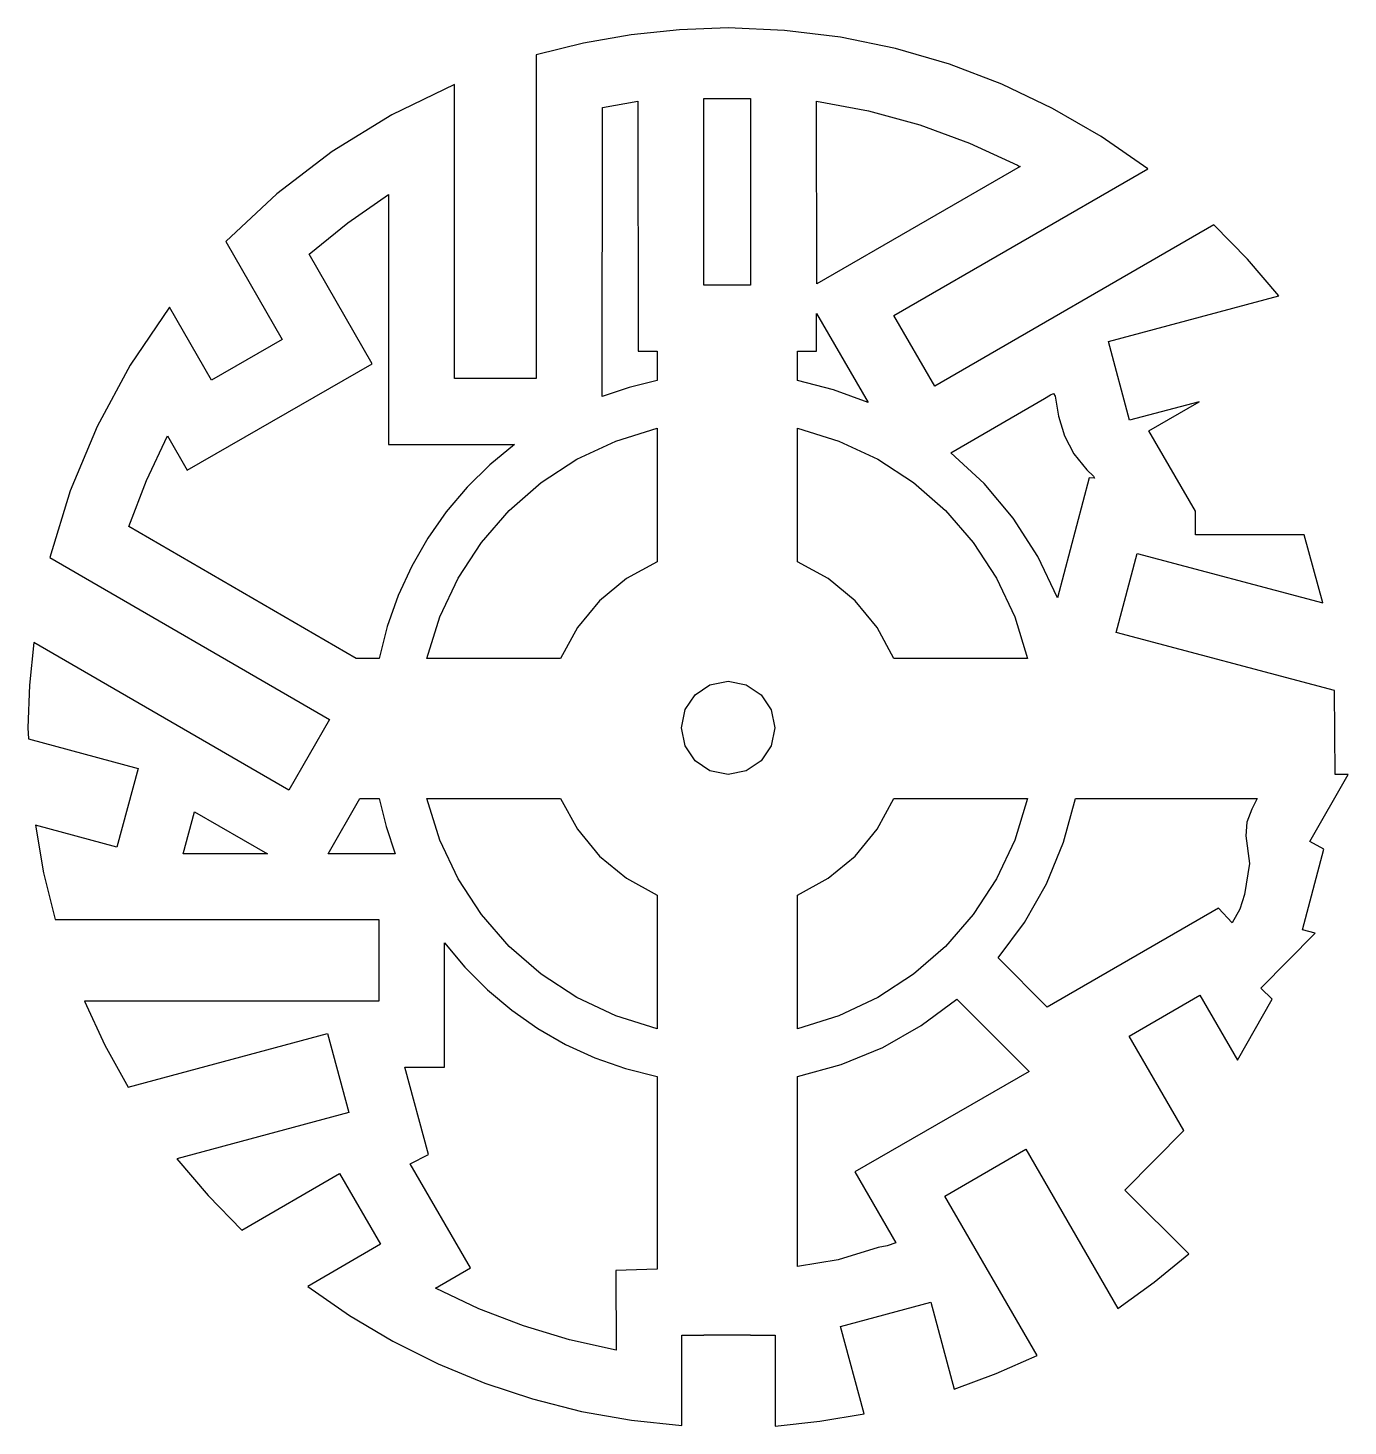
# Model space of a CAD drawing. Extents: x 1 to 6.66, y 1.01 to 7.
import ezdxf

# ---------------------------------------------------------------- set-up
doc = ezdxf.new("R2010")
doc.units = 0
doc.layers.add('Layer_1', color=7, linetype='CONTINUOUS')

msp = doc.modelspace()

# ---------------------------------------------------------------- linework, layer by layer
at = {"layer": 'Layer_1', "color": 7}
for points in [[(4.003311, 7.002576), (3.795117, 6.995079), (3.588246, 6.973251), (3.383359, 6.937091), (3.181229, 6.886766), (3.180567, 5.499577), (2.830546, 5.499743), (2.831152, 6.760647), (2.561828, 6.629899), (2.307442, 6.473354), (2.069924, 6.29228), (1.851036, 6.087944), (2.092634, 5.666981), (1.789079, 5.492742), (1.609824, 5.805061), (1.441924, 5.557124), (1.299876, 5.29436), (1.184727, 5.018807), (1.097304, 4.732396), (2.295757, 4.039022), (2.12047, 3.736074), (1.028292, 4.367932), (1.010212, 4.185645), (1.003322, 4.002587), (1.004976, 3.955568), (1.475328, 3.828844), (1.384322, 3.490894), (1.035844, 3.58471), (1.07057, 3.381202), (1.119188, 3.180615), (2.506321, 3.180559), (2.506321, 2.830593), (1.24525, 2.830593), (1.332673, 2.643069), (1.432829, 2.46205), (2.287047, 2.691797), (2.377943, 2.353792), (1.640692, 2.155519), (1.774913, 1.997266), (1.919717, 1.848713), (2.33809, 2.09213), (2.514093, 1.789623), (2.20216, 1.608163), (2.380809, 1.483698), (2.56734, 1.372904), (2.760817, 1.276111), (2.960522, 1.193649), (3.165629, 1.125739), (3.375422, 1.072712), (3.588963, 1.034899), (3.80559, 1.012519), (3.80559, 1.399638), (3.900013, 1.399638), (3.900013, 1.400024), (4.099994, 1.400024), (4.099994, 1.399638), (4.205552, 1.399638), (4.205552, 1.009763), (4.396769, 1.030103), (4.586332, 1.06268), (4.485404, 1.43679), (4.871585, 1.54097), (4.972348, 1.167246), (5.15254, 1.234328), (5.328047, 1.312821), (4.932385, 1.995502), (5.278437, 2.196034), (5.673879, 1.513684), (5.829432, 1.626298), (5.977434, 1.748612), (5.702708, 2.021078), (5.956157, 2.276677), (5.721504, 2.681599), (6.024342, 2.857106), (6.185738, 2.578522), (6.334621, 2.839357), (6.286224, 2.887148), (6.518231, 3.12202), (6.464763, 3.136021), (6.555438, 3.48246), (6.496513, 3.515974), (6.659673, 3.802937), (6.604551, 3.802606), (6.602346, 4.162715), (5.666824, 4.410982), (5.756562, 4.749263), (6.551635, 4.538313), (6.471543, 4.830567), (6.006317, 4.830567), (6.006317, 4.931881), (5.806777, 5.275343), (6.022082, 5.400469), (5.723654, 5.320818), (5.63342, 5.658989), (6.363119, 5.853733), (6.229339, 6.010829), (6.085031, 6.158335), (4.888563, 5.466945), (4.713442, 5.770003), (5.801982, 6.398995), (5.602442, 6.536964), (5.393476, 6.657846), (5.176187, 6.761199), (4.951622, 6.846692), (4.720938, 6.913996), (4.485294, 6.962613), (4.245681, 6.992268), (4.003311, 7.002576), (4.003311, 7.002576)], [(3.616523, 6.688934), (3.617736, 5.617758), (3.700033, 5.617758), (3.700033, 5.491529), (3.579552, 5.462101), (3.46301, 5.423289), (3.464664, 6.662256), (3.616523, 6.688934), (3.616523, 6.688934)], [(3.900013, 6.699959), (4.099994, 6.699959), (4.099994, 5.89998), (3.900013, 5.89998), (3.900013, 6.699959), (3.900013, 6.699959)], [(4.382162, 6.688163), (4.605349, 6.646656), (4.824291, 6.58696), (5.037612, 6.509404), (5.244042, 6.414429), (5.248121, 6.412279), (5.254349, 6.408972), (4.383484, 5.905933), (4.382162, 6.688163), (4.382162, 6.688163)], [(2.548875, 6.288421), (2.548268, 5.21752), (3.088514, 5.21741), (2.982352, 5.130002), (2.884532, 5.033519), (2.795692, 4.928601), (2.71647, 4.815892), (2.647505, 4.696032), (2.589433, 4.569663), (2.542894, 4.437428), (2.508526, 4.299967), (2.410189, 4.299967), (1.434924, 4.865404), (1.510661, 5.062629), (1.600839, 5.25368), (1.685396, 5.106891), (2.478429, 5.563353), (2.20883, 6.033264), (2.373919, 6.167209), (2.548875, 6.288421), (2.548875, 6.288421)], [(4.382162, 5.778988), (4.602978, 5.396555), (4.454892, 5.45176), (4.30003, 5.491529), (4.30003, 5.617758), (4.382162, 5.617758), (4.382162, 5.778988), (4.382162, 5.778988)], [(5.39761, 5.435361), (5.404335, 5.424667), (5.418391, 5.338236), (5.444684, 5.254672), (5.484757, 5.177227), (5.540155, 5.109041), (5.569479, 5.081535), (5.572621, 5.073267), (5.550628, 5.074645), (5.414257, 4.55981), (5.330291, 4.736946), (5.225103, 4.900697), (5.100446, 5.049253), (4.958071, 5.180809), (5.359521, 5.413918), (5.385373, 5.430455), (5.39761, 5.435361), (5.39761, 5.435361)], [(3.700033, 5.286918), (3.700033, 4.714151), (3.567961, 4.642327), (3.452757, 4.547242), (3.357673, 4.432038), (3.285849, 4.299967), (2.713082, 4.299967), (2.767928, 4.478265), (2.846236, 4.644753), (2.946064, 4.797489), (3.06547, 4.93453), (3.202511, 5.053936), (3.355247, 5.153764), (3.521735, 5.232072), (3.700033, 5.286918), (3.700033, 5.286918)], [(4.30003, 5.286918), (4.478319, 5.232067), (4.644797, 5.153755), (4.797524, 5.053925), (4.934558, 4.934518), (5.053957, 4.797477), (5.153779, 4.644743), (5.232083, 4.478259), (5.286926, 4.299967), (4.714158, 4.299967), (4.642335, 4.432038), (4.547251, 4.547242), (4.432102, 4.642327), (4.30003, 4.714151), (4.30003, 5.286918), (4.30003, 5.286918)], [(4.003366, 4.202623), (4.081198, 4.186913), (4.144808, 4.144028), (4.187638, 4.080418), (4.203347, 4.002587), (4.187638, 3.924755), (4.144753, 3.8612), (4.081198, 3.818316), (4.003366, 3.802606), (3.925535, 3.818316), (3.861924, 3.861145), (3.81904, 3.924755), (3.80333, 4.002587), (3.81904, 4.080473), (3.861924, 4.144028), (3.92548, 4.186913), (4.003366, 4.202623), (4.003366, 4.202623)], [(2.426009, 3.69997), (2.508526, 3.69997), (2.538003, 3.579403), (2.576876, 3.462782), (2.289087, 3.462782), (2.426009, 3.69997), (2.426009, 3.69997)], [(2.713082, 3.69997), (3.285849, 3.69997), (3.357673, 3.567898), (3.452757, 3.452749), (3.567961, 3.357665), (3.700033, 3.285841), (3.700033, 2.713074), (3.521741, 2.767917), (3.355257, 2.846221), (3.202523, 2.946043), (3.065482, 3.065442), (2.946075, 3.202476), (2.846245, 3.355203), (2.767933, 3.521681), (2.713082, 3.69997), (2.713082, 3.69997)], [(4.714158, 3.69997), (5.286926, 3.69997), (5.232078, 3.521687), (5.15377, 3.355212), (5.053946, 3.202487), (4.934546, 3.065454), (4.797513, 2.946054), (4.644788, 2.84623), (4.478313, 2.767922), (4.30003, 2.713074), (4.30003, 3.285841), (4.432047, 3.357665), (4.547251, 3.452749), (4.642335, 3.567953), (4.714158, 3.69997), (4.714158, 3.69997)], [(5.491317, 3.69997), (6.269963, 3.69997), (6.247198, 3.653612), (6.226638, 3.597664), (6.222394, 3.53907), (6.237111, 3.420944), (6.215999, 3.288763), (6.195549, 3.225208), (6.163028, 3.166834), (6.104709, 3.229452), (5.371042, 2.805733), (5.159871, 3.016903), (5.273362, 3.168761), (5.367524, 3.334347), (5.44072, 3.511977), (5.491317, 3.69997), (5.491317, 3.69997)], [(1.717366, 3.643194), (2.029299, 3.462782), (1.668639, 3.462837), (1.717366, 3.643194), (1.717366, 3.643194)], [(2.788488, 3.08101), (2.875733, 2.976279), (2.971851, 2.879777), (3.07622, 2.792128), (3.188216, 2.713955), (3.307218, 2.645883), (3.432603, 2.588537), (3.563749, 2.54254), (3.700033, 2.508518), (3.700033, 1.681805), (3.522486, 1.676679), (3.523478, 1.335256), (3.323442, 1.37996), (3.127155, 1.439215), (2.935717, 1.512857), (2.750234, 1.600666), (2.899888, 1.688199), (2.640542, 2.133636), (2.719035, 2.173434), (2.617776, 2.548371), (2.788488, 2.548371), (2.788488, 3.08101), (2.788488, 3.08101)], [(4.983096, 2.840129), (5.293045, 2.53018), (4.546479, 2.09913), (4.721876, 1.795631), (4.685605, 1.781575), (4.646414, 1.774905), (4.475151, 1.722374), (4.30003, 1.693821), (4.30003, 2.508738), (4.488021, 2.559324), (4.66565, 2.632506), (4.831235, 2.726652), (4.983096, 2.840129), (4.983096, 2.840129)]]:
    msp.add_lwpolyline(points, dxfattribs=at)

doc.saveas('drawing.dxf')
